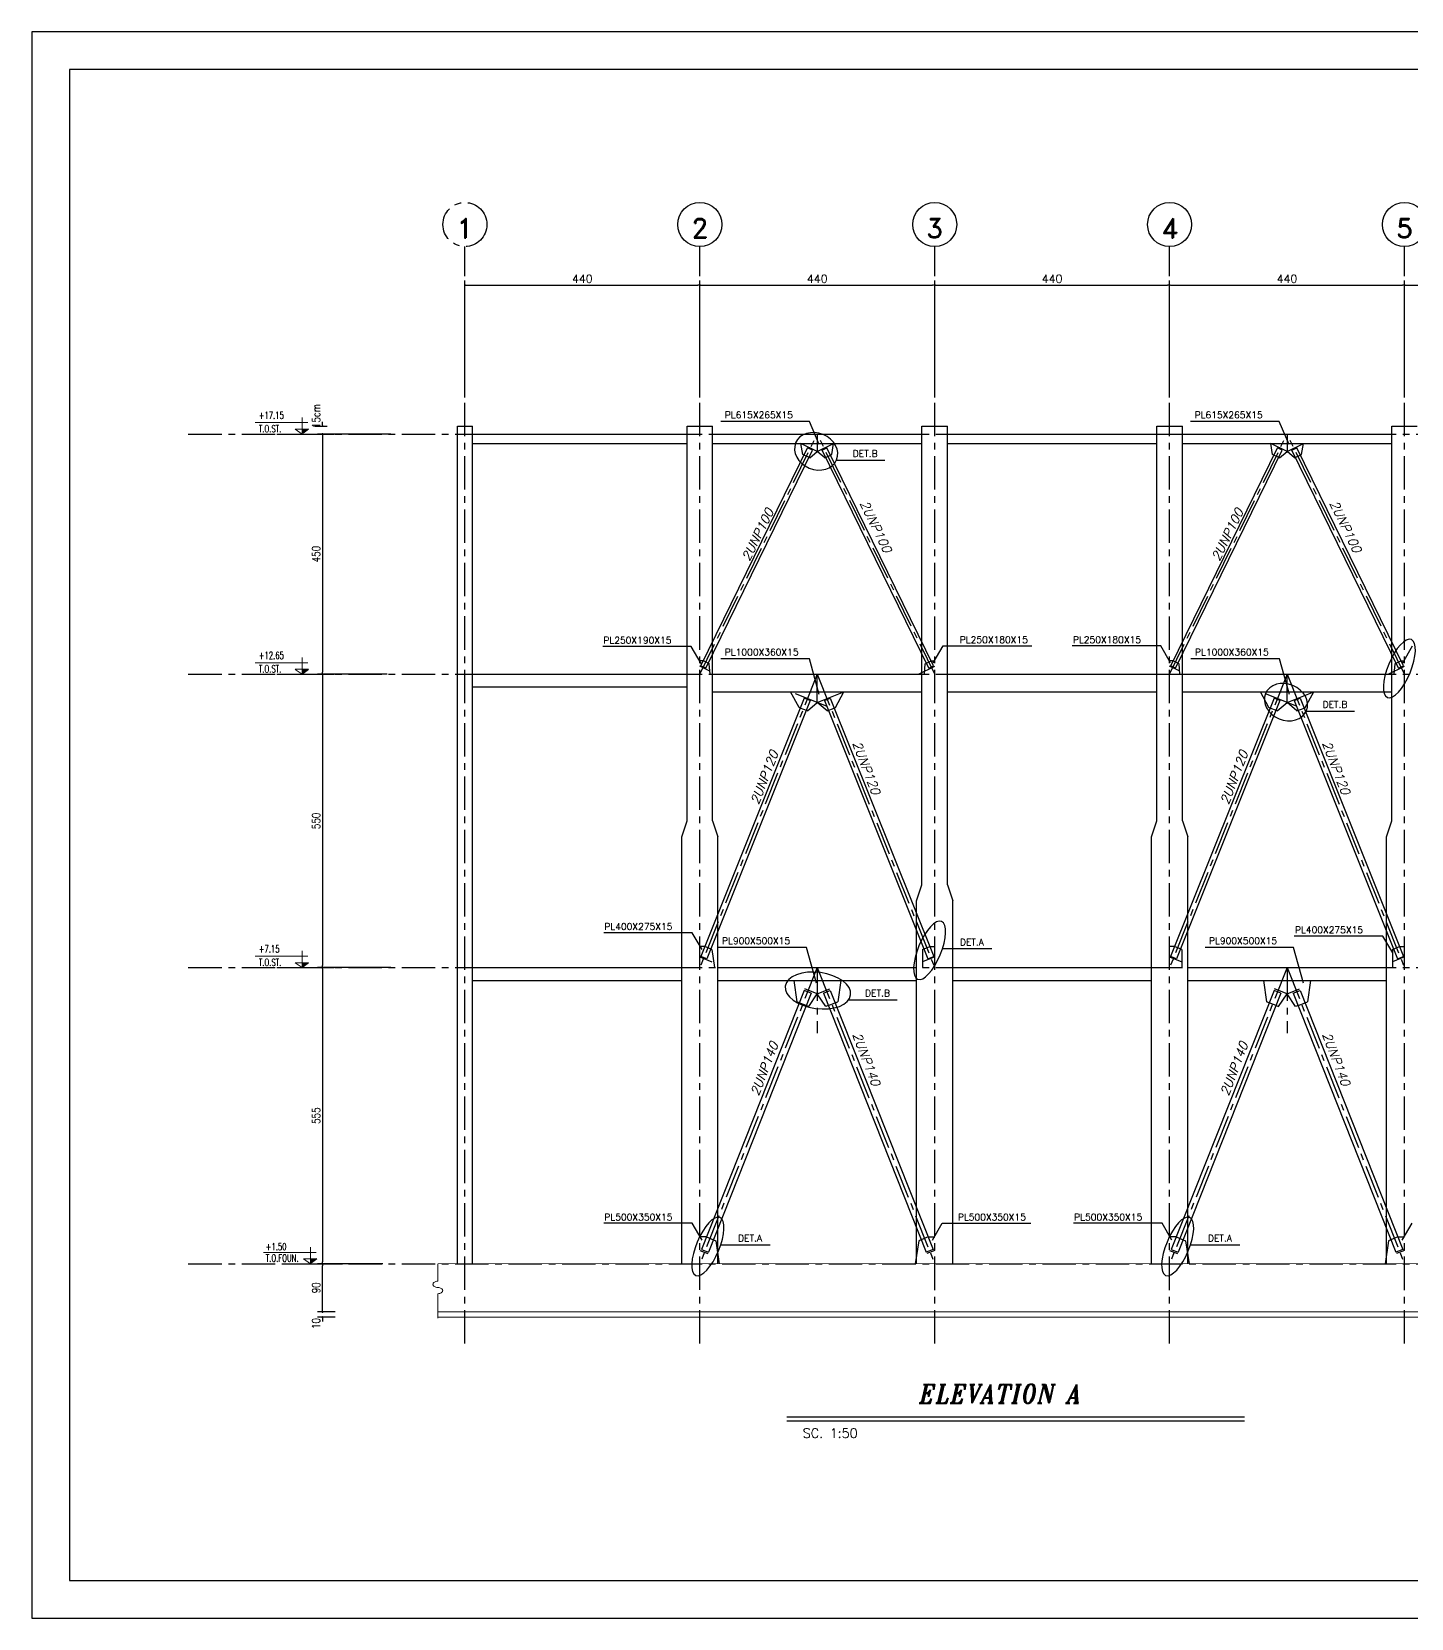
# Model space of a CAD drawing. Header units: inches. Extents: x 460503 to 460688, y 47570 to 48852.
# Drawn here: x 460506 to 460557.7, y 48150.2 to 48209.7 of the extents above; entities that cross this region are included whole.
import ezdxf
from ezdxf.enums import TextEntityAlignment as Align

# ---------------------------------------------------------------- set-up
doc = ezdxf.new("R2010")
doc.units = ezdxf.units.IN
doc.header["$MEASUREMENT"] = 0
for name, pattern in [('CENTER', [2, 1.25, -0.25, 0.25, -0.25]), ('DASHDOTX2', [2, 1, -0.5, 0, -0.5]), ('HIDDEN', [0.375, 0.25, -0.125])]:
    doc.linetypes.add(name, pattern=pattern)
for name, color, linetype in [('1', 1, 'Continuous'), ('2H', 2, 'HIDDEN'), ('2Y', 2, 'Continuous'), ('3', 3, 'HIDDEN'), ('3G', 3, 'Continuous'), ('4C', 4, 'Continuous'), ('6M', 6, 'Continuous'), ('Ax', 1, 'DASHDOTX2'), ('AXE', 1, 'CENTER'), ('D', 1, 'Continuous'), ('DIM', 8, 'Continuous'), ('lateral brace', 5, 'Continuous'), ('Layer4', 118, 'Continuous'), ('LEVEL', 3, 'HIDDEN'), ('TXT', 3, 'Continuous'), ('wall', 4, 'Continuous')]:
    doc.layers.add(name, color=color, linetype=linetype)
doc.layers.add('2', color=2, linetype='Continuous', lineweight=9)
doc.styles.add('ITALICT', font='italict')
doc.styles.add('ROMANC', font='TXT.shx')
doc.styles.add('ROMAND', font='ROMAND.shx')
doc.styles.add('ROMANS', font='ROMANS', dxfattribs={"width": 0.8})
doc.styles.add('ROMANT', font='romant')
doc.dimstyles.new('1-100', dxfattribs={"dimtxt": 0.3, "dimasz": 0.08, "dimexe": 0.18, "dimexo": 0.0625, "dimgap": 0.09, "dimtad": 1, "dimdec": 0, "dimlfac": 100, "dimdsep": 46, "dimtxsty": 'ROMANT', "dimblk": 'DOT', "dimcen": 0.09, "dimclrd": 1, "dimclre": 1, "dimclrt": 3, "dimadec": 0, "dimazin": 0, "dimtfac": 1, "dimtdec": 0, "dimtix": 1, "dimtofl": 0, "dimtmove": 2, "dimatfit": 3, "dimldrblk": 'DOT', "dimfxl": 1, "dimtolj": 1, "dimarcsym": 0})

# ---------------------------------------------------------------- blocks, each defined once
blk = doc.blocks.new('DOT')
at = {"layer": 'DIM', "color": 0, "linetype": 'ByBlock'}
blk.add_line((-0.5, 0), (-1, 0), dxfattribs=at)
at = {"layer": 'DIM', "color": 0, "linetype": 'ByBlock', "const_width": 0.5}
blk.add_lwpolyline([(-0.25, 0, 1), (0.25, 0, 1)], format="xyb", close=True, dxfattribs=at)
blk = doc.blocks.new('*D379')
at = {"layer": 'D', "color": 1, "lineweight": -2, "transparency": 16777216}
for p, q in [((460519.495, 48174.615), (460516.757, 48174.615)), ((460516.937, 48174.535), (460516.937, 48163.595)), ((460519.197, 48163.515), (460516.757, 48163.515))]:
    blk.add_line(p, q, dxfattribs=at)
at = {"layer": 'Defpoints', "color": 0, "transparency": 16777216}
for p in [(460519.558, 48174.615), (460516.937, 48163.515), (460519.259, 48163.515)]:
    blk.add_point(p, dxfattribs=at)
at = {"layer": 'D', "color": 1, "lineweight": -2, "transparency": 16777216, "xscale": 0.08, "yscale": 0.08, "zscale": 0.08}
for p, rotation in [((460516.937, 48174.615), 90), ((460516.937, 48163.515), 270)]:
    blk.add_blockref('DOT', p, dxfattribs=dict(at, rotation=rotation))
at = {"layer": 'D', "color": 2, "transparency": 16777216, "insert": (460516.697, 48169.065), "char_height": 0.3, "attachment_point": 5, "rotation": 90, "style": 'ROMANS'}
blk.add_mtext('\\A1;555', dxfattribs=at)
blk = doc.blocks.new('_Dot')
at = {"layer": 'DIM', "color": 0, "lineweight": -2}
blk.add_line((-0.5, 0), (-1, 0), dxfattribs=at)
at = {"layer": 'DIM', "color": 0, "const_width": 0.5}
blk.add_lwpolyline([(-0.25, 0, 1), (0.25, 0, 1)], format="xyb", close=True, dxfattribs=at)
blk = doc.blocks.new('*D380')
at = {"layer": 'D', "color": 1, "lineweight": -2, "transparency": 16777216}
for p, q in [((460517.38, 48163.515), (460516.757, 48163.515)), ((460516.937, 48161.795), (460516.937, 48163.435)), ((460517.414, 48161.715), (460516.757, 48161.715))]:
    blk.add_line(p, q, dxfattribs=at)
at = {"layer": 'Defpoints', "color": 0, "transparency": 16777216}
for p in [(460516.937, 48163.515), (460517.442, 48163.515), (460517.476, 48161.715)]:
    blk.add_point(p, dxfattribs=at)
at = {"layer": 'D', "color": 1, "lineweight": -2, "transparency": 16777216, "xscale": 0.08, "yscale": 0.08, "zscale": 0.08}
for p, rotation in [((460516.937, 48163.515), 90), ((460516.937, 48161.715), 270)]:
    blk.add_blockref('DOT', p, dxfattribs=dict(at, rotation=rotation))
at = {"layer": 'D', "color": 2, "transparency": 16777216, "insert": (460516.697, 48162.615), "char_height": 0.3, "attachment_point": 5, "rotation": 90, "style": 'ROMANS'}
blk.add_mtext('\\A1;90', dxfattribs=at)
blk = doc.blocks.new('*D381')
at = {"layer": 'D', "color": 1, "lineweight": -2, "transparency": 16777216}
for p, q in [((460517.414, 48161.715), (460516.757, 48161.715)), ((460516.937, 48161.795), (460516.937, 48161.875)), ((460517.414, 48161.515), (460516.757, 48161.515)), ((460516.937, 48161.435), (460516.937, 48161.355))]:
    blk.add_line(p, q, dxfattribs=at)
at = {"layer": 'Defpoints', "color": 0, "transparency": 16777216}
for p in [(460517.476, 48161.715), (460516.937, 48161.515), (460517.476, 48161.515)]:
    blk.add_point(p, dxfattribs=at)
at = {"layer": 'D', "color": 1, "lineweight": -2, "transparency": 16777216, "xscale": 0.08, "yscale": 0.08, "zscale": 0.08}
for p, rotation in [((460516.937, 48161.715), 270), ((460516.937, 48161.515), 90)]:
    blk.add_blockref('DOT', p, dxfattribs=dict(at, rotation=rotation))
at = {"layer": 'D', "color": 2, "transparency": 16777216, "insert": (460516.695, 48161.278), "char_height": 0.3, "attachment_point": 5, "rotation": 90, "style": 'ROMANS'}
blk.add_mtext('\\A1;10', dxfattribs=at)
blk = doc.blocks.new('*D382')
at = {"layer": 'D', "color": 1, "lineweight": -2, "transparency": 16777216}
for p, q in [((460516.635, 48194.915), (460517.117, 48194.915)), ((460516.937, 48194.995), (460516.937, 48195.075)), ((460516.635, 48194.615), (460517.117, 48194.615)), ((460516.937, 48194.535), (460516.937, 48194.455))]:
    blk.add_line(p, q, dxfattribs=at)
at = {"layer": 'Defpoints', "color": 0, "transparency": 16777216}
for p in [(460516.572, 48194.915), (460516.572, 48194.615), (460516.937, 48194.615)]:
    blk.add_point(p, dxfattribs=at)
at = {"layer": 'D', "color": 1, "lineweight": -2, "transparency": 16777216, "xscale": 0.08, "yscale": 0.08, "zscale": 0.08}
for p, rotation in [((460516.937, 48194.915), 270), ((460516.937, 48194.615), 90)]:
    blk.add_blockref('DOT', p, dxfattribs=dict(at, rotation=rotation))
at = {"layer": 'D', "color": 2, "transparency": 16777216, "insert": (460516.697, 48195.29), "char_height": 0.3, "attachment_point": 5, "rotation": 90, "style": 'ROMANS'}
blk.add_mtext('\\A1;15cm', dxfattribs=at)
blk = doc.blocks.new('*D383')
at = {"layer": 'D', "color": 1, "lineweight": -2, "transparency": 16777216}
for p, q in [((460519.355, 48185.615), (460516.757, 48185.615)), ((460516.937, 48185.535), (460516.937, 48174.695)), ((460519.197, 48174.615), (460516.757, 48174.615))]:
    blk.add_line(p, q, dxfattribs=at)
at = {"layer": 'Defpoints', "color": 0, "transparency": 16777216}
for p in [(460519.418, 48185.615), (460516.937, 48174.615), (460519.259, 48174.615)]:
    blk.add_point(p, dxfattribs=at)
at = {"layer": 'D', "color": 1, "lineweight": -2, "transparency": 16777216, "xscale": 0.08, "yscale": 0.08, "zscale": 0.08}
for p, rotation in [((460516.937, 48185.615), 90), ((460516.937, 48174.615), 270)]:
    blk.add_blockref('DOT', p, dxfattribs=dict(at, rotation=rotation))
at = {"layer": 'D', "color": 2, "transparency": 16777216, "insert": (460516.697, 48180.115), "char_height": 0.3, "attachment_point": 5, "rotation": 90, "style": 'ROMANS'}
blk.add_mtext('\\A1;550', dxfattribs=at)
blk = doc.blocks.new('*D384')
at = {"layer": 'D', "color": 1, "lineweight": -2, "transparency": 16777216}
for p, q in [((460519.495, 48194.615), (460516.757, 48194.615)), ((460516.937, 48194.535), (460516.937, 48185.695)), ((460519.197, 48185.615), (460516.757, 48185.615))]:
    blk.add_line(p, q, dxfattribs=at)
at = {"layer": 'Defpoints', "color": 0, "transparency": 16777216}
for p in [(460519.558, 48194.615), (460516.937, 48185.615), (460519.259, 48185.615)]:
    blk.add_point(p, dxfattribs=at)
at = {"layer": 'D', "color": 1, "lineweight": -2, "transparency": 16777216, "xscale": 0.08, "yscale": 0.08, "zscale": 0.08}
for p, rotation in [((460516.937, 48194.615), 90), ((460516.937, 48185.615), 270)]:
    blk.add_blockref('DOT', p, dxfattribs=dict(at, rotation=rotation))
at = {"layer": 'D', "color": 2, "transparency": 16777216, "insert": (460516.697, 48190.115), "char_height": 0.3, "attachment_point": 5, "rotation": 90, "style": 'ROMANS'}
blk.add_mtext('\\A1;450', dxfattribs=at)
blk = doc.blocks.new('*D385')
at = {"layer": 'Defpoints', "color": 0, "transparency": 16777216}
for p in [(460531.074, 48200.196), (460522.274, 48195.918), (460531.074, 48195.918)]:
    blk.add_point(p, dxfattribs=at)
at = {"layer": 'wall', "color": 1, "lineweight": -2, "transparency": 16777216}
for p, q in [((460522.274, 48195.981), (460522.274, 48200.376)), ((460531.074, 48195.981), (460531.074, 48200.376)), ((460522.354, 48200.196), (460530.994, 48200.196))]:
    blk.add_line(p, q, dxfattribs=at)
at = {"layer": 'wall', "color": 1, "lineweight": -2, "transparency": 16777216, "xscale": 0.08, "yscale": 0.08, "zscale": 0.08, "rotation": 180}
blk.add_blockref('DOT', (460522.274, 48200.196), dxfattribs=at)
at = {"layer": 'wall', "color": 1, "lineweight": -2, "transparency": 16777216, "xscale": 0.08, "yscale": 0.08, "zscale": 0.08}
blk.add_blockref('DOT', (460531.074, 48200.196), dxfattribs=at)
at = {"layer": 'wall', "color": 3, "transparency": 16777216, "insert": (460526.674, 48200.436), "char_height": 0.3, "attachment_point": 5, "style": 'ROMANT'}
blk.add_mtext('\\A1;440', dxfattribs=at)
blk = doc.blocks.new('*D386')
at = {"layer": 'Defpoints', "color": 0, "transparency": 16777216}
for p in [(460539.874, 48200.196), (460531.074, 48195.918), (460539.874, 48195.918)]:
    blk.add_point(p, dxfattribs=at)
at = {"layer": 'wall', "color": 1, "lineweight": -2, "transparency": 16777216}
for p, q in [((460531.074, 48195.981), (460531.074, 48200.376)), ((460539.874, 48195.981), (460539.874, 48200.376)), ((460531.154, 48200.196), (460539.794, 48200.196))]:
    blk.add_line(p, q, dxfattribs=at)
at = {"layer": 'wall', "color": 1, "lineweight": -2, "transparency": 16777216, "xscale": 0.08, "yscale": 0.08, "zscale": 0.08, "rotation": 180}
blk.add_blockref('DOT', (460531.074, 48200.196), dxfattribs=at)
at = {"layer": 'wall', "color": 1, "lineweight": -2, "transparency": 16777216, "xscale": 0.08, "yscale": 0.08, "zscale": 0.08}
blk.add_blockref('DOT', (460539.874, 48200.196), dxfattribs=at)
at = {"layer": 'wall', "color": 3, "transparency": 16777216, "insert": (460535.474, 48200.436), "char_height": 0.3, "attachment_point": 5, "style": 'ROMANT'}
blk.add_mtext('\\A1;440', dxfattribs=at)
blk = doc.blocks.new('*D387')
at = {"layer": 'Defpoints', "color": 0, "transparency": 16777216}
for p in [(460548.674, 48200.196), (460539.874, 48195.918), (460548.674, 48195.918)]:
    blk.add_point(p, dxfattribs=at)
at = {"layer": 'wall', "color": 1, "lineweight": -2, "transparency": 16777216}
for p, q in [((460539.874, 48195.981), (460539.874, 48200.376)), ((460548.674, 48195.981), (460548.674, 48200.376)), ((460539.954, 48200.196), (460548.594, 48200.196))]:
    blk.add_line(p, q, dxfattribs=at)
at = {"layer": 'wall', "color": 1, "lineweight": -2, "transparency": 16777216, "xscale": 0.08, "yscale": 0.08, "zscale": 0.08, "rotation": 180}
blk.add_blockref('DOT', (460539.874, 48200.196), dxfattribs=at)
at = {"layer": 'wall', "color": 1, "lineweight": -2, "transparency": 16777216, "xscale": 0.08, "yscale": 0.08, "zscale": 0.08}
blk.add_blockref('DOT', (460548.674, 48200.196), dxfattribs=at)
at = {"layer": 'wall', "color": 3, "transparency": 16777216, "insert": (460544.274, 48200.436), "char_height": 0.3, "attachment_point": 5, "style": 'ROMANT'}
blk.add_mtext('\\A1;440', dxfattribs=at)
blk = doc.blocks.new('*D388')
at = {"layer": 'Defpoints', "color": 0, "transparency": 16777216}
for p in [(460557.474, 48200.196), (460548.674, 48195.918), (460557.474, 48195.918)]:
    blk.add_point(p, dxfattribs=at)
at = {"layer": 'wall', "color": 1, "lineweight": -2, "transparency": 16777216}
for p, q in [((460548.674, 48195.981), (460548.674, 48200.376)), ((460557.474, 48195.981), (460557.474, 48200.376)), ((460548.754, 48200.196), (460557.394, 48200.196))]:
    blk.add_line(p, q, dxfattribs=at)
at = {"layer": 'wall', "color": 1, "lineweight": -2, "transparency": 16777216, "xscale": 0.08, "yscale": 0.08, "zscale": 0.08, "rotation": 180}
blk.add_blockref('DOT', (460548.674, 48200.196), dxfattribs=at)
at = {"layer": 'wall', "color": 1, "lineweight": -2, "transparency": 16777216, "xscale": 0.08, "yscale": 0.08, "zscale": 0.08}
blk.add_blockref('DOT', (460557.474, 48200.196), dxfattribs=at)
at = {"layer": 'wall', "color": 3, "transparency": 16777216, "insert": (460553.074, 48200.436), "char_height": 0.3, "attachment_point": 5, "style": 'ROMANT'}
blk.add_mtext('\\A1;440', dxfattribs=at)
blk = doc.blocks.new('*D389')
at = {"layer": 'Defpoints', "color": 0, "transparency": 16777216}
for p in [(460566.274, 48200.196), (460557.474, 48195.918), (460566.274, 48195.918)]:
    blk.add_point(p, dxfattribs=at)
at = {"layer": 'wall', "color": 1, "lineweight": -2, "transparency": 16777216}
for p, q in [((460557.474, 48195.981), (460557.474, 48200.376)), ((460566.274, 48195.981), (460566.274, 48200.376)), ((460557.554, 48200.196), (460566.194, 48200.196))]:
    blk.add_line(p, q, dxfattribs=at)
at = {"layer": 'wall', "color": 1, "lineweight": -2, "transparency": 16777216, "xscale": 0.08, "yscale": 0.08, "zscale": 0.08, "rotation": 180}
blk.add_blockref('DOT', (460557.474, 48200.196), dxfattribs=at)
at = {"layer": 'wall', "color": 1, "lineweight": -2, "transparency": 16777216, "xscale": 0.08, "yscale": 0.08, "zscale": 0.08}
blk.add_blockref('DOT', (460566.274, 48200.196), dxfattribs=at)
at = {"layer": 'wall', "color": 3, "transparency": 16777216, "insert": (460561.874, 48200.436), "char_height": 0.3, "attachment_point": 5, "style": 'ROMANT'}
blk.add_mtext('\\A1;440', dxfattribs=at)
blk = doc.blocks.new('ss')
at = {"layer": '2'}
for p, q in [((0, 0.137), (0, 0.514)), ((0, -0.137), (0, -0.674))]:
    blk.add_line(p, q, dxfattribs=at)
for points in [[(0, 0, -0.064661), (-0.043, 0.006, -0.077521), (-0.076, 0.02, -0.107173), (-0.1, 0.044, -0.145), (-0.107, 0.069, -0.145), (-0.1, 0.093, -0.107173), (-0.076, 0.117, -0.077521), (-0.043, 0.131, -0.064661), (0, 0.137, -0.064661)], [(0, -0.137, 0.064661), (0.043, -0.131, 0.077521), (0.076, -0.117, 0.107173), (0.1, -0.093, 0.145), (0.107, -0.069, 0.145), (0.1, -0.044, 0.107173), (0.076, -0.02, 0.077521), (0.043, -0.006, 0.064661), (0, 0, 0.064661)]]:
    blk.add_lwpolyline(points, format="xyb", dxfattribs=at)

msp = doc.modelspace()

# ---------------------------------------------------------------- linework, layer by layer
at = {"layer": '1'}
msp.add_lwpolyline([(460507.46120186, 48151.64549911), (460588.72955203, 48151.64549911), (460588.72955203, 48208.27849574), (460507.46120186, 48208.27849574)], close=True, dxfattribs=at)
at = {"layer": '2'}
for p, q in [((460516.38364161, 48195.04355291, -0.00499999), (460514.41198854, 48195.04355291, -0.00499999)), ((460516.17079562, 48194.615439, -0.00499999), (460516.17079562, 48195.23986966, -0.00499999)), ((460516.17079562, 48194.615439, -0.00499999), (460515.91075076, 48194.79560185, -0.00499999)), ((460515.91081735, 48194.80031269, -0.00499999), (460516.41090363, 48194.80031269, -0.00499999)), ((460516.38364161, 48186.04355291, -0.00499999), (460514.41198854, 48186.04355291, -0.00499999)), ((460516.17079562, 48185.615439, -0.00499999), (460516.17079562, 48186.23986966, -0.00499999)), ((460516.17079562, 48185.615439, -0.00499999), (460515.91075076, 48185.79560185, -0.00499999)), ((460515.91081735, 48185.80031269, -0.00499999), (460516.41090363, 48185.80031269, -0.00499999)), ((460516.38364161, 48175.04355291, -0.00499999), (460514.41198854, 48175.04355291, -0.00499999)), ((460516.17079562, 48174.615439, -0.00499999), (460515.91075076, 48174.79560185, -0.00499999)), ((460515.91081735, 48174.80031269, -0.00499999), (460516.41090363, 48174.80031269, -0.00499999)), ((460516.17079562, 48174.615439, -0.00499999), (460516.17079562, 48175.23986966, -0.00499999)), ((460516.4830359, 48163.515439, -0.00499999), (460516.4830359, 48164.13986966, -0.00499999)), ((460516.69588189, 48163.94355291, -0.00499999), (460514.72422883, 48163.94355291, -0.00499999)), ((460516.4830359, 48163.515439, -0.00499999), (460516.22299104, 48163.69560185, -0.00499999)), ((460516.22305763, 48163.70031269, -0.00499999), (460516.72314391, 48163.70031269, -0.00499999)), ((460521.25893143, 48163.515439, -0.00499999), (460567.61506391, 48163.52161078, -0.00499999)), ((460521.25883969, 48161.715439, -0.00499999), (460567.61508363, 48161.72161078, -0.00499999)), ((460521.25882797, 48161.515439, -0.00499999), (460567.61509743, 48161.52161078, -0.00499999))]:
    msp.add_line(p, q, dxfattribs=at)
at = {"layer": '2H'}
for p, q in [((460516.41083703, 48194.79560185, -0.00499999), (460516.17079562, 48194.615439, -0.00499999)), ((460516.41083703, 48185.79560185, -0.00499999), (460516.17079562, 48185.615439, -0.00499999)), ((460516.41083703, 48174.79560185, -0.00499999), (460516.17079562, 48174.615439, -0.00499999)), ((460516.72307731, 48163.69560185, -0.00499999), (460516.4830359, 48163.515439, -0.00499999))]:
    msp.add_line(p, q, dxfattribs=at)
at = {"layer": '2Y'}
for p, q in [((460535.17697254, 48195.08415531, -0.00743621), (460531.85990642, 48195.08415531, -0.00743621)), ((460535.54720108, 48194.21832282, -0.00743621), (460535.17697254, 48195.08415531, -0.00743621)), ((460552.77697256, 48195.08415531, -0.00743621), (460549.45990644, 48195.08415531, -0.00743621)), ((460553.1472011, 48194.21832282, -0.00743621), (460552.77697256, 48195.08415531, -0.00743621)), ((460536.19398386, 48193.63475281), (460538.00187269, 48193.63475281)), ((460530.75394731, 48186.65383141, 0.00044355), (460527.43688119, 48186.65383141, 0.00044355)), ((460531.12417586, 48186.02070544, 0.00044355), (460530.75394731, 48186.65383141, 0.00044355)), ((460539.82074249, 48186.04266608, 0.00064367), (460540.19097104, 48186.67579205, 0.00064367)), ((460540.19097104, 48186.67579205, 0.00064367), (460543.50803716, 48186.67579205, 0.00064367)), ((460548.34269639, 48186.67579205, 0.00064367), (460545.02563027, 48186.67579205, 0.00064367)), ((460548.71292494, 48186.04266608, 0.00064367), (460548.34269639, 48186.67579205, 0.00064367)), ((460557.40655323, 48186.04266608, 0.00064367), (460557.77678178, 48186.67579205, 0.00064367)), ((460535.17697254, 48186.1957859, -0.01243619), (460531.85990642, 48186.1957859, -0.01243619)), ((460535.54720108, 48184.8519514, -0.01243619), (460535.17697254, 48186.1957859, -0.01243619)), ((460552.79111583, 48186.1957859, -0.01243619), (460549.47404971, 48186.1957859, -0.01243619)), ((460553.16134438, 48184.8519514, -0.01243619), (460552.79111583, 48186.1957859, -0.01243619)), ((460553.79398421, 48184.23475281), (460555.60187305, 48184.23475281)), ((460530.78926591, 48175.92344281, 0.0092659), (460527.47219979, 48175.92344281, 0.0092659)), ((460531.15949446, 48175.29031685, 0.0092659), (460530.78926591, 48175.92344281, 0.0092659)), ((460535.07397709, 48175.3757859, -0.0278925), (460531.75691097, 48175.3757859, -0.0278925)), ((460535.44420564, 48174.0319514, -0.0278925), (460535.07397709, 48175.3757859, -0.0278925)), ((460540.16680959, 48175.32729541, 0.00499999), (460542.01405563, 48175.32729541, 0.00499999)), ((460553.31812832, 48175.3757859, -0.0278925), (460550.0010622, 48175.3757859, -0.0278925)), ((460553.68835687, 48174.0319514, -0.0278925), (460553.31812832, 48175.3757859, -0.0278925)), ((460556.66184027, 48175.79967049, 0.0092659), (460553.34477415, 48175.79967049, 0.0092659)), ((460557.03206881, 48175.16654453, 0.0092659), (460556.66184027, 48175.79967049, 0.0092659)), ((460536.65420768, 48173.41475281, -0.01545631), (460538.46209652, 48173.41475281, -0.01545631)), ((460530.7899946, 48165.03513609, -0.00474019), (460527.47292848, 48165.03513609, -0.00474019)), ((460531.16022315, 48164.40201012, -0.00474019), (460530.7899946, 48165.03513609, -0.00474019)), ((460539.78865699, 48164.40201012, -0.00474019), (460540.15888554, 48165.03513609, -0.00474019)), ((460540.15888554, 48165.03513609, -0.00474019), (460543.47595166, 48165.03513609, -0.00474019)), ((460548.38999462, 48165.03513609, -0.00474019), (460545.0729285, 48165.03513609, -0.00474019)), ((460548.76022317, 48164.40201012, -0.00474019), (460548.38999462, 48165.03513609, -0.00474019)), ((460557.38865701, 48164.40201012, -0.00474019), (460557.75888556, 48165.03513609, -0.00474019)), ((460531.85951298, 48164.22866777), (460533.70675902, 48164.22866777)), ((460549.459513, 48164.22866777), (460551.30675904, 48164.22866777))]:
    msp.add_line(p, q, dxfattribs=at)
at = {"layer": '2Y', "extrusion": (0, 0, -1)}
for centre, major_axis, ratio in [((460535.4326462, 48193.96789508), (0.76773116, -0.31833612), 0.8162990064), ((460553.03264655, 48184.56789508), (0.76773116, -0.31833612), 0.8162990064), ((460535.49952535, 48173.7583404, -0.01545631), (1.22578795, -0.16709234), 0.5483983654)]:
    msp.add_ellipse(centre, major_axis=major_axis, ratio=ratio, start_param=-1.5707963268, end_param=4.7123889804, dxfattribs=at)
for centre in [(460557.28319362, 48185.82755739, 0.00499999), (460539.6831936, 48175.26486794, 0.00499999), (460531.37589698, 48164.1662403), (460548.975897, 48164.1662403)]:
    msp.add_ellipse(centre, major_axis=(0.44980915, 1.08480463), ratio=0.3680028453, dxfattribs=at)
at = {"layer": '3'}
for points in [[(460516.17079562, 48194.615439, -0.00499999), (460516.41083703, 48194.79560185, -0.00499999), (460516.17079562, 48194.79560185, -0.00499999)], [(460516.17079562, 48185.615439, -0.00499999), (460516.41083703, 48185.79560185, -0.00499999), (460516.17079562, 48185.79560185, -0.00499999)], [(460516.17079562, 48174.615439, -0.00499999), (460516.41083703, 48174.79560185, -0.00499999), (460516.17079562, 48174.79560185, -0.00499999)], [(460516.4830359, 48163.515439, -0.00499999), (460516.72307731, 48163.69560185, -0.00499999), (460516.4830359, 48163.69560185, -0.00499999)]]:
    msp.add_solid(points, dxfattribs=at)
at = {"layer": '3G'}
for p, q in [((460521.99444008, 48163.515439, -0.00499999), (460521.99444008, 48194.915439, -0.00499999)), ((460521.99444008, 48194.915439, -0.00499999), (460522.55444008, 48194.915439, -0.00499999)), ((460522.55444008, 48163.515439, -0.00499999), (460522.55444008, 48194.915439, -0.00499999)), ((460530.59444008, 48194.915439), (460531.55444008, 48194.915439)), ((460530.59444008, 48180.115439), (460530.59444008, 48194.915439)), ((460531.55444008, 48180.115439), (460531.55444008, 48194.915439)), ((460539.39444006, 48194.915439), (460540.35444006, 48194.915439)), ((460539.39444006, 48177.715439), (460539.39444006, 48194.915439)), ((460540.35444006, 48177.715439), (460540.35444006, 48194.915439)), ((460548.19444008, 48194.915439), (460549.15444008, 48194.915439)), ((460548.19444008, 48180.115439), (460548.19444008, 48194.915439)), ((460549.15444008, 48180.115439), (460549.15444008, 48194.915439)), ((460556.99444008, 48194.915439), (460557.95444008, 48194.915439)), ((460556.99444008, 48180.115439), (460556.99444008, 48194.915439)), ((460522.55444008, 48194.615439, -0.00499999), (460530.59444008, 48194.615439)), ((460531.55444008, 48194.615439, -0.00987242), (460539.39444006, 48194.615439, -0.00499999)), ((460540.37867572, 48194.615439, -0.00985697), (460548.19444008, 48194.615439, -0.00499999)), ((460549.15444008, 48194.615439, -0.00999997), (460556.99444008, 48194.615439, -0.00512754)), ((460522.55444008, 48194.255439, -0.00499999), (460530.59444008, 48194.255439)), ((460531.11615176, 48185.92843979, 0.00057816), (460535.11100332, 48194.0997271, -0.00617333)), ((460531.29582837, 48185.84059723, -0.00022233), (460535.29067999, 48194.01188465, -0.00697381)), ((460531.55444008, 48194.255439, -0.00987242), (460539.39444006, 48194.255439, -0.00499999)), ((460534.93432112, 48193.85217241, -0.00602775), (460534.86080775, 48194.255439, -0.00524916)), ((460535.19436492, 48193.72503912, -0.00695457), (460534.93432112, 48193.85217241, -0.00602775)), ((460535.29067999, 48194.01188465, -0.00682823), (460535.11100332, 48194.0997271, -0.00618784)), ((460535.19436492, 48193.72503912, -0.00702924), (460535.47444008, 48193.95543916, -0.0074362)), ((460535.75451524, 48193.72503912, -0.00702924), (460535.47444008, 48193.95543916, -0.0074362)), ((460535.65820017, 48194.01188465, -0.00682823), (460535.83787684, 48194.0997271, -0.00618784)), ((460539.65305179, 48185.84059724, -0.00007674), (460535.65820017, 48194.01188465, -0.00682823)), ((460535.75451524, 48193.72503912, -0.00695457), (460536.01455904, 48193.85217241, -0.00602775)), ((460539.8327284, 48185.9284398, 0.00056365), (460535.83787684, 48194.0997271, -0.00618784)), ((460536.01455904, 48193.85217241, -0.00602775), (460536.08807242, 48194.255439, -0.00524916)), ((460540.37867572, 48194.255439, -0.00985697), (460548.19444008, 48194.255439, -0.00499999)), ((460548.71615178, 48185.92843979, 0.00057816), (460552.71100334, 48194.0997271, -0.00617333)), ((460548.89582839, 48185.84059723, -0.00022233), (460552.89068001, 48194.01188465, -0.00697381)), ((460549.15444008, 48194.255439, -0.00999997), (460556.99444008, 48194.255439, -0.00512754)), ((460552.53432114, 48193.85217241, -0.00602775), (460552.46080777, 48194.255439, -0.00524916)), ((460552.79436494, 48193.72503912, -0.00695457), (460552.53432114, 48193.85217241, -0.00602775)), ((460552.89068001, 48194.01188465, -0.00682823), (460552.71100334, 48194.0997271, -0.00618784)), ((460552.79436494, 48193.72503912, -0.00702924), (460553.0744401, 48193.95543916, -0.0074362)), ((460553.35451526, 48193.72503912, -0.00702924), (460553.0744401, 48193.95543916, -0.0074362)), ((460553.25820019, 48194.01188465, -0.00682823), (460553.43787686, 48194.0997271, -0.00618784)), ((460557.25305181, 48185.84059724, -0.00007674), (460553.25820019, 48194.01188465, -0.00682823)), ((460553.35451526, 48193.72503912, -0.00695457), (460553.61455906, 48193.85217241, -0.00602775)), ((460557.43272842, 48185.9284398, 0.00056365), (460553.43787686, 48194.0997271, -0.00618784)), ((460553.61455906, 48193.85217241, -0.00602775), (460553.68807244, 48194.255439, -0.00524916)), ((460531.20620305, 48186.11263561, 0.00042597), (460531.07444008, 48186.11263561, -0.00086183)), ((460531.43079888, 48186.00283256, -0.00035195), (460531.20620312, 48186.11263576, 0.00064866)), ((460531.4570716, 48185.615439, -0.00008755), (460531.43033003, 48186.00306178, -0.00037596)), ((460539.49180857, 48185.615439, -0.00008755), (460539.51855014, 48186.00306178, -0.00037596)), ((460539.51808154, 48186.00283269, -0.00035195), (460539.74267704, 48186.11263577, 0.00064865)), ((460539.74267704, 48186.11263577, 0.00064865), (460539.87444006, 48186.11263577)), ((460548.80620307, 48186.11263561, 0.00042597), (460548.67444008, 48186.11263561, -0.00086183)), ((460549.0307989, 48186.00283256, -0.00035195), (460548.80620314, 48186.11263576, 0.00064866)), ((460549.05707161, 48185.615439, -0.00008755), (460549.03033005, 48186.00306178, -0.00037596)), ((460557.09180859, 48185.615439, -0.00008755), (460557.11855016, 48186.00306178, -0.00037596)), ((460557.11808156, 48186.00283269, -0.00035195), (460557.34267706, 48186.11263577, 0.00064865)), ((460557.34267706, 48186.11263577, 0.00064865), (460557.47444008, 48186.11263577)), ((460522.55444008, 48185.615439, -0.00499999), (460530.59444008, 48185.615439)), ((460531.29582837, 48185.84059723, -0.00092761), (460531.11615176, 48185.92843979, -0.00012713)), ((460531.55444008, 48185.615439, -0.00987242), (460539.39444006, 48185.615439, -0.00499999)), ((460539.65305206, 48185.84059737, -0.00092761), (460539.83272867, 48185.92843994, -0.00012713)), ((460540.37867572, 48185.615439, -0.00985697), (460548.19444008, 48185.615439, -0.00499999)), ((460548.89582839, 48185.84059723, -0.00092761), (460548.71615178, 48185.92843979, -0.00012713)), ((460549.15444008, 48185.615439, -0.00999997), (460556.99444008, 48185.615439, -0.00512754)), ((460549.1544401, 48185.615439, -0.00987242), (460556.99444008, 48185.615439, -0.00499999)), ((460557.25305208, 48185.84059737, -0.00092761), (460557.43272869, 48185.92843994, -0.00012713)), ((460522.55444008, 48185.135439, -0.00499999), (460530.59444008, 48185.135439)), ((460531.55444008, 48184.955439, -0.00987242), (460539.39444006, 48184.955439, -0.00499999)), ((460534.79133745, 48184.36514858), (460534.47444008, 48184.955439, 0.00815547)), ((460536.15754272, 48184.36514858), (460536.47444008, 48184.955439, 0.00815547)), ((460540.37867572, 48184.955439, -0.00985697), (460548.19444008, 48184.955439, -0.00499999)), ((460549.1544401, 48184.955439, -0.00987242), (460556.99444008, 48184.955439, -0.00499999)), ((460552.39133747, 48184.36514858), (460552.0744401, 48184.955439, 0.00815547)), ((460553.75754274, 48184.36514858), (460554.0744401, 48184.955439, 0.00815547)), ((460534.98636392, 48184.71835847), (460531.11209563, 48175.03268776)), ((460535.20919832, 48184.62922471), (460531.33460664, 48174.94368336, -0.00001254)), ((460534.83780765, 48184.3469678), (460534.79138381, 48184.36553733)), ((460535.10706589, 48184.2392645, -0.00419819), (460534.83780765, 48184.3469678)), ((460535.20919832, 48184.62922471, -0.00347436), (460534.98636392, 48184.71835847)), ((460535.10706589, 48184.2392645, -0.00419819), (460535.47444008, 48184.555439, -0.00743621)), ((460535.84181428, 48184.2392645, -0.00419819), (460535.47444008, 48184.555439, -0.00743621)), ((460535.73968184, 48184.62922471, -0.00347436), (460535.96251625, 48184.71835847)), ((460535.73968184, 48184.62922471), (460539.61395112, 48174.9435544, -0.00002656)), ((460535.84181428, 48184.2392645, -0.00419819), (460536.11107252, 48184.3469678)), ((460535.96251625, 48184.71835847), (460539.83678453, 48175.03268776)), ((460536.11107252, 48184.3469678), (460536.15749635, 48184.36553733)), ((460552.58636394, 48184.71835847), (460548.71209565, 48175.03268776)), ((460552.80919834, 48184.62922471), (460548.93460666, 48174.94368336, -0.00001254)), ((460552.43780767, 48184.3469678), (460552.39138383, 48184.36553733)), ((460552.70706591, 48184.2392645, -0.00419819), (460552.43780767, 48184.3469678)), ((460552.80919834, 48184.62922471, -0.00347436), (460552.58636394, 48184.71835847)), ((460552.70706591, 48184.2392645, -0.00419819), (460553.0744401, 48184.555439, -0.00743621)), ((460553.4418143, 48184.2392645, -0.00419819), (460553.0744401, 48184.555439, -0.00743621)), ((460553.33968186, 48184.62922471, -0.00347436), (460553.56251627, 48184.71835847)), ((460553.33968186, 48184.62922471), (460557.21395114, 48174.9435544, -0.00002656)), ((460553.4418143, 48184.2392645, -0.00419819), (460553.71107254, 48184.3469678)), ((460553.56251627, 48184.71835847), (460557.43678455, 48175.03268776)), ((460553.71107254, 48184.3469678), (460553.75749637, 48184.36553733)), ((460530.39444008, 48179.515439), (460530.59444008, 48180.115439)), ((460531.55444008, 48180.115439), (460531.75444008, 48179.515439)), ((460547.99444008, 48179.515439), (460548.19444008, 48180.115439)), ((460549.15444008, 48180.115439), (460549.35444008, 48179.515439)), ((460556.79444008, 48179.515439), (460556.99444008, 48180.115439)), ((460530.39444008, 48163.515439), (460530.39444008, 48179.515439)), ((460531.75444008, 48163.515439), (460531.75444008, 48179.515439)), ((460547.99444008, 48163.515439), (460547.99444008, 48179.515439)), ((460549.35444008, 48163.515439), (460549.35444008, 48179.515439)), ((460556.79444008, 48163.515439), (460556.79444008, 48179.515439)), ((460539.19444006, 48177.115439), (460539.39444006, 48177.715439)), ((460540.35444006, 48177.715439), (460540.55444006, 48177.115439)), ((460539.19444006, 48163.515439), (460539.19444006, 48177.115439)), ((460540.55444006, 48163.515439), (460540.55444006, 48177.115439)), ((460531.26032851, 48175.4042078, 0.00967113), (460531.07444008, 48175.4042078)), ((460531.53001319, 48175.29633392, -0.00204851), (460531.26032851, 48175.4042078, 0.00967113)), ((460531.53001319, 48175.29633392, -0.00202896), (460531.62809135, 48174.615439, -0.00202979)), ((460539.41929342, 48175.2965045, -0.00202998), (460539.68855166, 48175.4042078, 0.00967113)), ((460539.41929342, 48175.2965045, -0.00202998), (460539.41929342, 48174.615439, -0.00499999)), ((460539.68855166, 48175.4042078, 0.00967113), (460539.87444008, 48175.4042078)), ((460548.86032852, 48175.4042078, 0.00967113), (460548.6744401, 48175.4042078)), ((460549.12958677, 48175.2965045, -0.00202998), (460548.86032852, 48175.4042078, 0.00967113)), ((460549.12958677, 48175.2965045, -0.00202998), (460549.12958677, 48174.615439, -0.00499999)), ((460557.01929344, 48175.2965045, -0.00202998), (460557.28855168, 48175.4042078, 0.00967113)), ((460557.01929344, 48175.2965045, -0.00202998), (460557.01929344, 48174.615439, -0.00499999)), ((460557.28855168, 48175.4042078, 0.00967113), (460557.4744401, 48175.4042078)), ((460531.33460664, 48174.94368336, -0.00001254), (460531.11177223, 48175.03281712, 0.00967113)), ((460539.61427352, 48174.94368336, -0.00001254), (460539.83710793, 48175.03281712, 0.00967113)), ((460548.93460666, 48174.94368336, -0.00001254), (460548.71177225, 48175.03281712, 0.00967113)), ((460557.21427354, 48174.94368336, -0.00001254), (460557.43710795, 48175.03281712, 0.00967113)), ((460522.55444008, 48174.615439, -0.00499999), (460530.39444008, 48174.615439, -0.00012438)), ((460522.55444008, 48174.135439, -0.00499999), (460530.39444008, 48174.135439, -0.00012438)), ((460531.75444008, 48174.615439, -0.00974813), (460539.19444006, 48174.615439, -0.00512428)), ((460531.75444008, 48174.135439, -0.00974813), (460539.19444006, 48174.135439, -0.00512428)), ((460534.59157878, 48174.135439, -0.00730084), (460534.70920675, 48173.33640831, -0.00713604)), ((460536.35730136, 48174.135439, -0.00730084), (460536.23967339, 48173.33640831, -0.00713604)), ((460540.55444006, 48174.615439, -0.00974774), (460547.99444008, 48174.615439, -0.00512427)), ((460540.55444006, 48174.135439, -0.00974774), (460547.99444008, 48174.135439, -0.00512427)), ((460549.35444008, 48174.615439, -0.00987568), (460556.79444008, 48174.615439, -0.00525184)), ((460549.35444008, 48174.135439, -0.00987568), (460556.79444008, 48174.135439, -0.00525184)), ((460549.3544401, 48174.615439, -0.00974813), (460556.79444008, 48174.615439, -0.00512428)), ((460552.1915788, 48174.135439, -0.00730084), (460552.30920677, 48173.33640831, -0.00713604)), ((460553.95730138, 48174.135439, -0.00730084), (460553.83967341, 48173.33640831, -0.00713604)), ((460534.98643678, 48173.76436099, -0.00723806), (460531.13771647, 48164.0562034, -0.00510708)), ((460535.24672838, 48173.66117047, -0.00723806), (460531.39800807, 48163.95301289, -0.00510708)), ((460535.24672838, 48173.66117047, -0.00735417), (460534.98643677, 48173.76436099, -0.00725031)), ((460535.15542094, 48173.15951032, -0.00713604), (460535.47444007, 48173.635439, -0.00743621)), ((460535.7934592, 48173.15951032, -0.00713604), (460535.47444007, 48173.635439, -0.00743621)), ((460535.70215176, 48173.66117047, -0.00735417), (460535.96244337, 48173.76436099, -0.00725031)), ((460535.70215176, 48173.66117047, -0.00723806), (460539.55087207, 48163.95301289, -0.00510708)), ((460535.96244336, 48173.76436099, -0.00723806), (460539.81116367, 48164.0562034, -0.00510708)), ((460552.5864368, 48173.76436099, -0.00723806), (460548.73771649, 48164.0562034, -0.00510708)), ((460552.8467284, 48173.66117047, -0.00723806), (460548.99800809, 48163.95301289, -0.00510708)), ((460552.8467284, 48173.66117047, -0.00735417), (460552.58643679, 48173.76436099, -0.00725031)), ((460552.75542096, 48173.15951032, -0.00713604), (460553.07444009, 48173.635439, -0.00743621)), ((460553.39345922, 48173.15951032, -0.00713604), (460553.07444009, 48173.635439, -0.00743621)), ((460553.30215178, 48173.66117047, -0.00735417), (460553.56244339, 48173.76436099, -0.00725031)), ((460553.30215178, 48173.66117047, -0.00723806), (460557.15087209, 48163.95301289, -0.00510708)), ((460553.56244338, 48173.76436099, -0.00723806), (460557.41116369, 48164.0562034, -0.00510708)), ((460534.80216803, 48173.29955454, -0.00725031), (460534.70920675, 48173.33640831, -0.00713604)), ((460535.06245963, 48173.19636403, -0.00735417), (460535.15542094, 48173.15951032, -0.00713604)), ((460535.88642051, 48173.19636403, -0.00735417), (460535.7934592, 48173.15951032, -0.00713604)), ((460536.14671211, 48173.29955454, -0.00725031), (460536.23967339, 48173.33640831, -0.00713604)), ((460552.40216805, 48173.29955454, -0.00725031), (460552.30920677, 48173.33640831, -0.00713604)), ((460552.66245965, 48173.19636403, -0.00735417), (460552.75542096, 48173.15951032, -0.00713604)), ((460553.48642053, 48173.19636403, -0.00735417), (460553.39345922, 48173.15951032, -0.00713604)), ((460553.74671213, 48173.29955454, -0.00725031), (460553.83967341, 48173.33640831, -0.00713604)), ((460531.32198521, 48164.52100985, -0.00501294), (460531.07444008, 48164.52100985)), ((460531.13771647, 48164.0562034, -0.00501294), (460531.39800808, 48163.95301289, -0.00509483)), ((460531.58227685, 48164.41781932, -0.00509483), (460531.6752381, 48164.38096556, -0.0052091)), ((460531.6752381, 48164.38096556, -0.0052091), (460531.80265515, 48163.515439, -0.00503058)), ((460539.27364204, 48164.38096556, -0.0052091), (460539.14622499, 48163.515439, -0.00503058)), ((460539.36660329, 48164.41781932, -0.00509483), (460539.27364205, 48164.38096556, -0.0052091)), ((460539.81116367, 48164.0562034, -0.00501294), (460539.55087207, 48163.95301289, -0.00509483)), ((460539.62689493, 48164.52100985, -0.00501294), (460539.87444006, 48164.52100985)), ((460548.92198523, 48164.52100985, -0.00501294), (460548.6744401, 48164.52100985)), ((460548.73771649, 48164.0562034, -0.00501294), (460548.9980081, 48163.95301289, -0.00509483)), ((460549.18227687, 48164.41781932, -0.00509483), (460549.27523812, 48164.38096556, -0.0052091)), ((460549.27523812, 48164.38096556, -0.0052091), (460549.40265517, 48163.515439, -0.00503058)), ((460556.87364206, 48164.38096556, -0.0052091), (460556.74622501, 48163.515439, -0.00503058)), ((460556.96660331, 48164.41781932, -0.00509483), (460556.87364206, 48164.38096556, -0.0052091)), ((460557.41116369, 48164.0562034, -0.00501294), (460557.15087208, 48163.95301289, -0.00509483)), ((460557.22689495, 48164.52100985, -0.00501294), (460557.47444008, 48164.52100985)), ((460534.34478889, 48157.6317041), (460551.47573221, 48157.6317041))]:
    msp.add_line(p, q, dxfattribs=at)
at = {"layer": '3G', "linetype": 'ByBlock'}
msp.add_line((460534.33196794, 48157.6317041), (460551.47573221, 48157.6317041), dxfattribs=at)
at = {"layer": '6M', "color": 4}
msp.add_line((460534.33196794, 48157.78227123), (460551.47573221, 48157.78227123), dxfattribs=at)
at = {"layer": 'Ax', "linetype": 'Continuous', "ltscale": 0.5}
for centre in [(460531.07438262, 48202.47037746), (460539.8743826, 48202.46977336), (460548.67438262, 48202.47037746), (460557.47438262, 48202.47037746)]:
    msp.add_circle(centre, 0.825, dxfattribs=at)
at = {"layer": 'AXE'}
for p, q in [((460522.27444008, 48160.53350281), (460522.27444008, 48201.64352966)), ((460531.07444008, 48160.53350281), (460531.07444008, 48201.64352966)), ((460539.87444006, 48160.53289871), (460539.87444006, 48201.64292556)), ((460548.67444008, 48160.53289871), (460548.67444008, 48201.64352966)), ((460557.47444008, 48160.53289871), (460557.47444008, 48201.64352966)), ((460511.91139264, 48194.615439, -0.00499999), (460569.80634016, 48194.615439, -0.00499999)), ((460531.07444008, 48185.615439), (460535.47444007, 48194.615439, -0.00743621)), ((460539.87444006, 48185.615439), (460535.47444007, 48194.615439, -0.00743621)), ((460535.47444008, 48194.615439), (460535.47444008, 48193.95543916)), ((460548.6744401, 48185.615439), (460553.07444009, 48194.615439, -0.00743621)), ((460557.47444008, 48185.615439), (460553.07444009, 48194.615439, -0.00743621)), ((460553.0744401, 48194.615439), (460553.0744401, 48193.95543916)), ((460535.47444041, 48193.955439, -0.00743621), (460534.86080775, 48194.255439, -0.00524916)), ((460535.47443975, 48193.955439, -0.00743621), (460536.08807242, 48194.255439, -0.00524916)), ((460553.07444043, 48193.955439, -0.00743621), (460552.46080777, 48194.255439, -0.00524916)), ((460553.07443977, 48193.955439, -0.00743621), (460553.68807244, 48194.255439, -0.00524916)), ((460511.91139264, 48185.615439, -0.00499999), (460569.80634016, 48185.615439, -0.00499999)), ((460531.44900846, 48185.7323153, -0.00166875), (460531.07444008, 48185.915439)), ((460535.47444008, 48185.615439), (460531.07444008, 48174.615439)), ((460535.47444008, 48185.615439), (460539.87444008, 48174.615439)), ((460535.47444008, 48184.555439, -0.00743621), (460535.47444008, 48185.615439)), ((460539.26080861, 48185.61543912, -0.00273381), (460539.87444035, 48185.91543914)), ((460549.0307989, 48185.74121783, -0.00158762), (460548.6744401, 48185.915439)), ((460553.0744401, 48185.615439), (460548.6744401, 48174.615439)), ((460553.0744401, 48185.615439), (460557.4744401, 48174.615439)), ((460553.0744401, 48184.555439, -0.00743621), (460553.0744401, 48185.615439)), ((460556.86080863, 48185.61543912, -0.00273381), (460557.47444037, 48185.91543914)), ((460535.82534013, 48184.41507897, -0.01290732), (460534.47444008, 48184.955439, 0.00815547)), ((460535.47444008, 48184.555439, -0.00743621), (460536.47444008, 48184.955439, 0.00815547)), ((460553.42534015, 48184.41507897, -0.01290732), (460552.0744401, 48184.955439, 0.00815547)), ((460553.0744401, 48184.555439, -0.00743621), (460554.0744401, 48184.955439, 0.00815547)), ((460531.07444008, 48175.015439, -0.00967217), (460531.52958675, 48174.83338033, 0.02224418)), ((460539.87444008, 48175.015439, -0.00967217), (460539.41929342, 48174.83338033, 0.02224418)), ((460548.6744401, 48175.015439, -0.00967217), (460549.12958677, 48174.83338033, 0.02224418)), ((460557.4744401, 48175.015439, -0.00967217), (460557.01929344, 48174.83338033, 0.02224418)), ((460511.91139264, 48174.615439, -0.00499999), (460569.80634016, 48174.615439, -0.00499999)), ((460535.47444007, 48174.615439, -0.00743621), (460531.07445321, 48163.51674582, -0.00499999)), ((460535.47444007, 48174.615439, -0.00743621), (460535.47444007, 48172.16387419, -0.00743621)), ((460535.47444007, 48174.615439, -0.00743621), (460539.87442693, 48163.51674582, -0.00499999)), ((460553.07444009, 48174.615439, -0.00743621), (460548.67445323, 48163.51674582, -0.00499999)), ((460553.07444009, 48174.615439, -0.00743621), (460553.07444009, 48172.16387419, -0.00743621)), ((460553.07444009, 48174.615439, -0.00743621), (460557.47442695, 48163.51674582, -0.00499999)), ((460535.47444007, 48173.635439, -0.00743621), (460535.00854903, 48173.82013776, -0.00725031)), ((460535.47444007, 48173.635439, -0.00743621), (460535.94033111, 48173.82013776, -0.00725031)), ((460553.07444009, 48173.635439, -0.00743621), (460552.60854905, 48173.82013776, -0.00725031)), ((460553.07444009, 48173.635439, -0.00743621), (460553.54033113, 48173.82013776, -0.00725031)), ((460535.06245963, 48173.19636403, -0.00735417), (460534.80216799, 48173.29955456, -0.00725031)), ((460535.88642051, 48173.19636403, -0.00735417), (460536.14671215, 48173.29955456, -0.00725031)), ((460552.66245965, 48173.19636403, -0.00735417), (460552.40216801, 48173.29955456, -0.00725031)), ((460553.48642053, 48173.19636403, -0.00735417), (460553.74671217, 48173.29955456, -0.00725031)), ((460531.07444008, 48164.01674582, -0.00499999), (460531.37589582, 48163.89723612, -0.00509483)), ((460531.32198521, 48164.52100985, -0.00501294), (460531.58227685, 48164.41781932, -0.00509483)), ((460539.62689493, 48164.52100985, -0.00501294), (460539.36660329, 48164.41781932, -0.00509483)), ((460539.87444006, 48164.01674582, -0.00499999), (460539.57298432, 48163.89723612, -0.00509483)), ((460548.6744401, 48164.01674582, -0.00499999), (460548.97589584, 48163.89723612, -0.00509483)), ((460548.92198523, 48164.52100985, -0.00501294), (460549.18227687, 48164.41781932, -0.00509483)), ((460557.22689495, 48164.52100985, -0.00501294), (460556.96660331, 48164.41781932, -0.00509483)), ((460557.47444008, 48164.01674582, -0.00499999), (460557.17298434, 48163.89723612, -0.00509483)), ((460511.91139264, 48163.515439, -0.00499999), (460569.80634016, 48163.515439, -0.00499999))]:
    msp.add_line(p, q, dxfattribs=at)
msp.add_circle((460522.27438262, 48202.47037746), 0.825, dxfattribs=at)
at = {"layer": 'D'}
for p, q in [((460515.22112219, 48194.615439, -0.00499999), (460517.37148299, 48194.615439, -0.00499999)), ((460515.22112219, 48185.615439, -0.00499999), (460517.37148299, 48185.615439, -0.00499999)), ((460515.22112219, 48174.615439, -0.00499999), (460517.37148299, 48174.615439, -0.00499999)), ((460515.53336247, 48163.515439, -0.00499999), (460517.68372327, 48163.515439, -0.00499999))]:
    msp.add_line(p, q, dxfattribs=at)
at = {"layer": 'DIM'}
msp.add_lwpolyline([(460506.04537694, 48150.2296742), (460590.14537694, 48150.2296742), (460590.14537694, 48209.69432066), (460506.04537694, 48209.69432066)], close=True, dxfattribs=at)
at = {"layer": 'lateral brace'}
msp.add_lwpolyline([(460506.04537694, 48150.2296742), (460590.14537694, 48150.2296742), (460590.14537694, 48209.69432066), (460506.04537694, 48209.69432066)], close=True, dxfattribs=at)
at = {"layer": 'Layer4'}
msp.add_lwpolyline([(460590.14537694, 48209.69432066), (460506.04537694, 48209.69432066), (460506.04537694, 48150.2296742), (460590.14537694, 48150.2296742)], close=True, dxfattribs=at)

# ---------------------------------------------------------------- block references
at = {"layer": 'TXT', "xscale": 1.7, "yscale": 1.7, "zscale": 1.7}
msp.add_blockref('ss', (460521.25889793, 48162.6282468, -0.00499999), dxfattribs=at)

# ---------------------------------------------------------------- texts
at = {"layer": '2Y', "style": 'ROMANC'}
for s, p in [('DET.B', (460536.80446813, 48193.75596709)), ('DET.B', (460554.40446848, 48184.35596709)), ('DET.A', (460540.81665107, 48175.44850969, 0.00499999)), ('DET.B', (460537.26469196, 48173.53596709, -0.01545631)), ('DET.A', (460532.50935445, 48164.34988206)), ('DET.A', (460550.10935447, 48164.34988206))]:
    msp.add_text(s, height=0.249999306, dxfattribs=at).set_placement(p)
at = {"layer": '3', "color": 3, "style": 'ROMAND'}
for s, p in [('1', (460522.27675826, 48202.32997472, 0.00000001)), ('2', (460531.07675826, 48202.32997472, 0.00000001)), ('3', (460539.87675824, 48202.32937062, 0.00000001)), ('4', (460548.67675826, 48202.32997472, 0.00000001)), ('5', (460557.47675826, 48202.32997472, 0.00000001))]:
    msp.add_text(s, height=0.7299072, dxfattribs=at).set_placement(p, align=Align.MIDDLE_CENTER)
at = {"layer": '3G'}
for s, height, style, p in [('PL615X265X15', 0.2499993062, 'ROMANC', (460532.01113516, 48195.20536959, -0.00743621)), ('PL615X265X15', 0.2499993062, 'ROMANC', (460549.61113518, 48195.20536959, -0.00743621)), ('PL250X190X15', 0.2499993062, 'ROMANC', (460527.46311028, 48186.75996153, 0.00044355)), ('PL250X180X15', 0.2499993062, 'ROMANC', (460540.8151488, 48186.78192217, 0.00064367)), ('PL250X180X15', 0.2499993062, 'ROMANC', (460545.05185937, 48186.78192217, 0.00064367)), ('PL1000X360X15', 0.2499993062, 'ROMANC', (460532.01113516, 48186.31700018, -0.01243619)), ('PL1000X360X15', 0.2499993062, 'ROMANC', (460549.62527846, 48186.31700018, -0.01243619)), ('PL400X275X15', 0.2499993062, 'ROMANC', (460527.49842889, 48176.02957294, 0.0092659)), ('PL400X275X15', 0.2499993062, 'ROMANC', (460553.37100324, 48175.90580062, 0.0092659)), ('PL900X500X15', 0.2499993062, 'ROMANC', (460531.90813972, 48175.49700018, -0.0278925)), ('PL900X500X15', 0.2499993062, 'ROMANC', (460550.15229095, 48175.49700018, -0.0278925)), ('PL500X350X15', 0.2499993062, 'ROMANC', (460527.49915757, 48165.14126621, -0.00474019)), ('PL500X350X15', 0.2499993062, 'ROMANC', (460540.74139675, 48165.14126621, -0.00474019)), ('PL500X350X15', 0.2499993062, 'ROMANC', (460545.09915759, 48165.14126621, -0.00474019)), ('SC. 1:50', 0.35, 'ROMANS', (460534.93137917, 48156.99091573))]:
    msp.add_text(s, height=height, dxfattribs=dict(at, style=style)).set_placement(p)
at = {"layer": '3G', "style": 'ITALICT'}
for s, rotation, p in [('2UNP100', 63.9088177949, (460532.93198943, 48189.82594148, -0.0074362)), ('2UNP100', 295.8895840236, (460537.05778917, 48192.02131348, -0.0074362)), ('2UNP100', 63.9088177949, (460550.53198945, 48189.82594148, -0.0074362)), ('2UNP100', 295.8895840236, (460554.65778919, 48192.02131348, -0.0074362)), ('2UNP120', 290.9015185055, (460536.78491331, 48183.03000262)), ('2UNP120', 290.9015185055, (460554.38491333, 48183.03000262)), ('2UNP120', 69.0984814935, (460533.27524781, 48180.70286256)), ('2UNP120', 69.0984814935, (460550.87524783, 48180.70286256)), ('2UNP140', 69.0984814935, (460533.2752478, 48169.78286256)), ('2UNP140', 290.9015185055, (460536.7849133, 48172.11000262)), ('2UNP140', 69.0984814935, (460550.87524782, 48169.78286256)), ('2UNP140', 290.9015185055, (460554.38491332, 48172.11000262))]:
    msp.add_text(s, height=0.337499063, rotation=rotation, dxfattribs=at).set_placement(p)
at = {"layer": '4C', "style": 'ITALICT', "width": 0.9}
msp.add_text('ELEVATION A ', height=0.7, dxfattribs=at).set_placement((460539.29438768, 48158.29503699))
at = {"layer": 'LEVEL', "style": 'ROMANS', "width": 0.7}
for s, p in [('T.O.ST.  ', (460514.55278677, 48194.68194012, -0.00499999)), ('+17.15', (460514.55278677, 48195.18318704, -0.00499999)), ('+12.65', (460514.55278677, 48186.18318704, -0.00499999)), ('T.O.ST.  ', (460514.55278677, 48185.68194012, -0.00499999)), ('+7.15', (460514.55278677, 48175.18318704, -0.00499999)), ('T.O.ST.  ', (460514.55278677, 48174.68194012, -0.00499999)), ('+1.50', (460514.81288485, 48164.0244916, -0.00499999)), ('T.O.FOUN.', (460514.81288485, 48163.59493424, -0.00499999))]:
    msp.add_text(s, height=0.27, dxfattribs=at).set_placement(p)

# ---------------------------------------------------------------- dimensions: what is measured, and where the dimension line sits
at = {"layer": 'D'}
for base, p1, p2, text, picture, middle in [((460516.9374016, 48194.615439, -0.00499999), (460516.57203929, 48194.915439, -0.00499999), (460516.57203929, 48194.615439, -0.00499999), '15cm', '*D382', (460516.9374016, 48195.28977405, -0.00499999)), ((460516.9374016, 48161.515439, -0.00499999), (460517.4763918, 48161.715439, -0.00499999), (460517.4763918, 48161.515439, -0.00499999), '10', '*D381', (460516.93508165, 48161.27827692, -0.00499999))]:
    dim = msp.add_linear_dim(base=base, p1=p1, p2=p2, angle=270, text=text, dimstyle='1-100', override={"dimtxsty": 'ROMANS', "dimclrt": 2, "dimtmove": 1}, dxfattribs=at)
    dim.commit()
    dim.dimension.update_dxf_attribs({"geometry": picture, "text_midpoint": middle, "dimtype": 160})
for base, p1, p2, text, picture, middle in [((460516.9374016, 48185.615439, -0.00499999), (460519.55759671, 48194.615439, -0.00499999), (460519.25941674, 48185.615439, -0.00499999), '450', '*D384', (460516.6974016, 48190.115439, -0.00499999)), ((460516.9374016, 48174.615439, -0.00499999), (460519.41765803, 48185.615439, -0.00499999), (460519.25941674, 48174.615439, -0.00499999), '550', '*D383', (460516.6974016, 48180.115439, -0.00499999)), ((460516.9374016, 48163.515439, -0.00499999), (460519.55759671, 48174.615439, -0.00499999), (460519.25941674, 48163.515439, -0.00499999), '555', '*D379', (460516.6974016, 48169.065439, -0.00499999)), ((460516.9374016, 48163.515439, -0.00499999), (460517.4763918, 48161.715439, -0.00499999), (460517.44206087, 48163.515439, -0.00499999), '90', '*D380', (460516.6974016, 48162.615439, -0.00499999))]:
    dim = msp.add_linear_dim(base=base, p1=p1, p2=p2, angle=90, text=text, dimstyle='1-100', override={"dimtxsty": 'ROMANS', "dimclrt": 2, "dimtmove": 1}, dxfattribs=at)
    dim.commit()
    dim.dimension.update_dxf_attribs({"geometry": picture, "text_midpoint": middle})
at = {"layer": 'wall'}
for base, p1, p2, picture, middle in [((460531.07444008, 48200.19643664), (460522.27444008, 48195.91812893), (460531.07444008, 48195.91812893), '*D385', (460526.67444008, 48200.43643664)), ((460539.87444008, 48200.19647071), (460531.07444008, 48195.91812893), (460539.87444008, 48195.91812893), '*D386', (460535.47444008, 48200.43647071)), ((460548.67444006, 48200.19647071), (460539.87444006, 48195.91812893), (460548.67444006, 48195.91812893), '*D387', (460544.27444006, 48200.43647071)), ((460557.47444008, 48200.19647071), (460548.67444008, 48195.91812893), (460557.47444008, 48195.91812893), '*D388', (460553.07444008, 48200.43647071)), ((460566.27444008, 48200.19647071), (460557.47444008, 48195.91812893), (460566.27444008, 48195.91812893), '*D389', (460561.87444008, 48200.43647071))]:
    dim = msp.add_linear_dim(base=base, p1=p1, p2=p2, text='440', dimstyle='1-100', dxfattribs=at)
    dim.commit()
    dim.dimension.update_dxf_attribs({"geometry": picture, "text_midpoint": middle})

doc.saveas('drawing.dxf')
